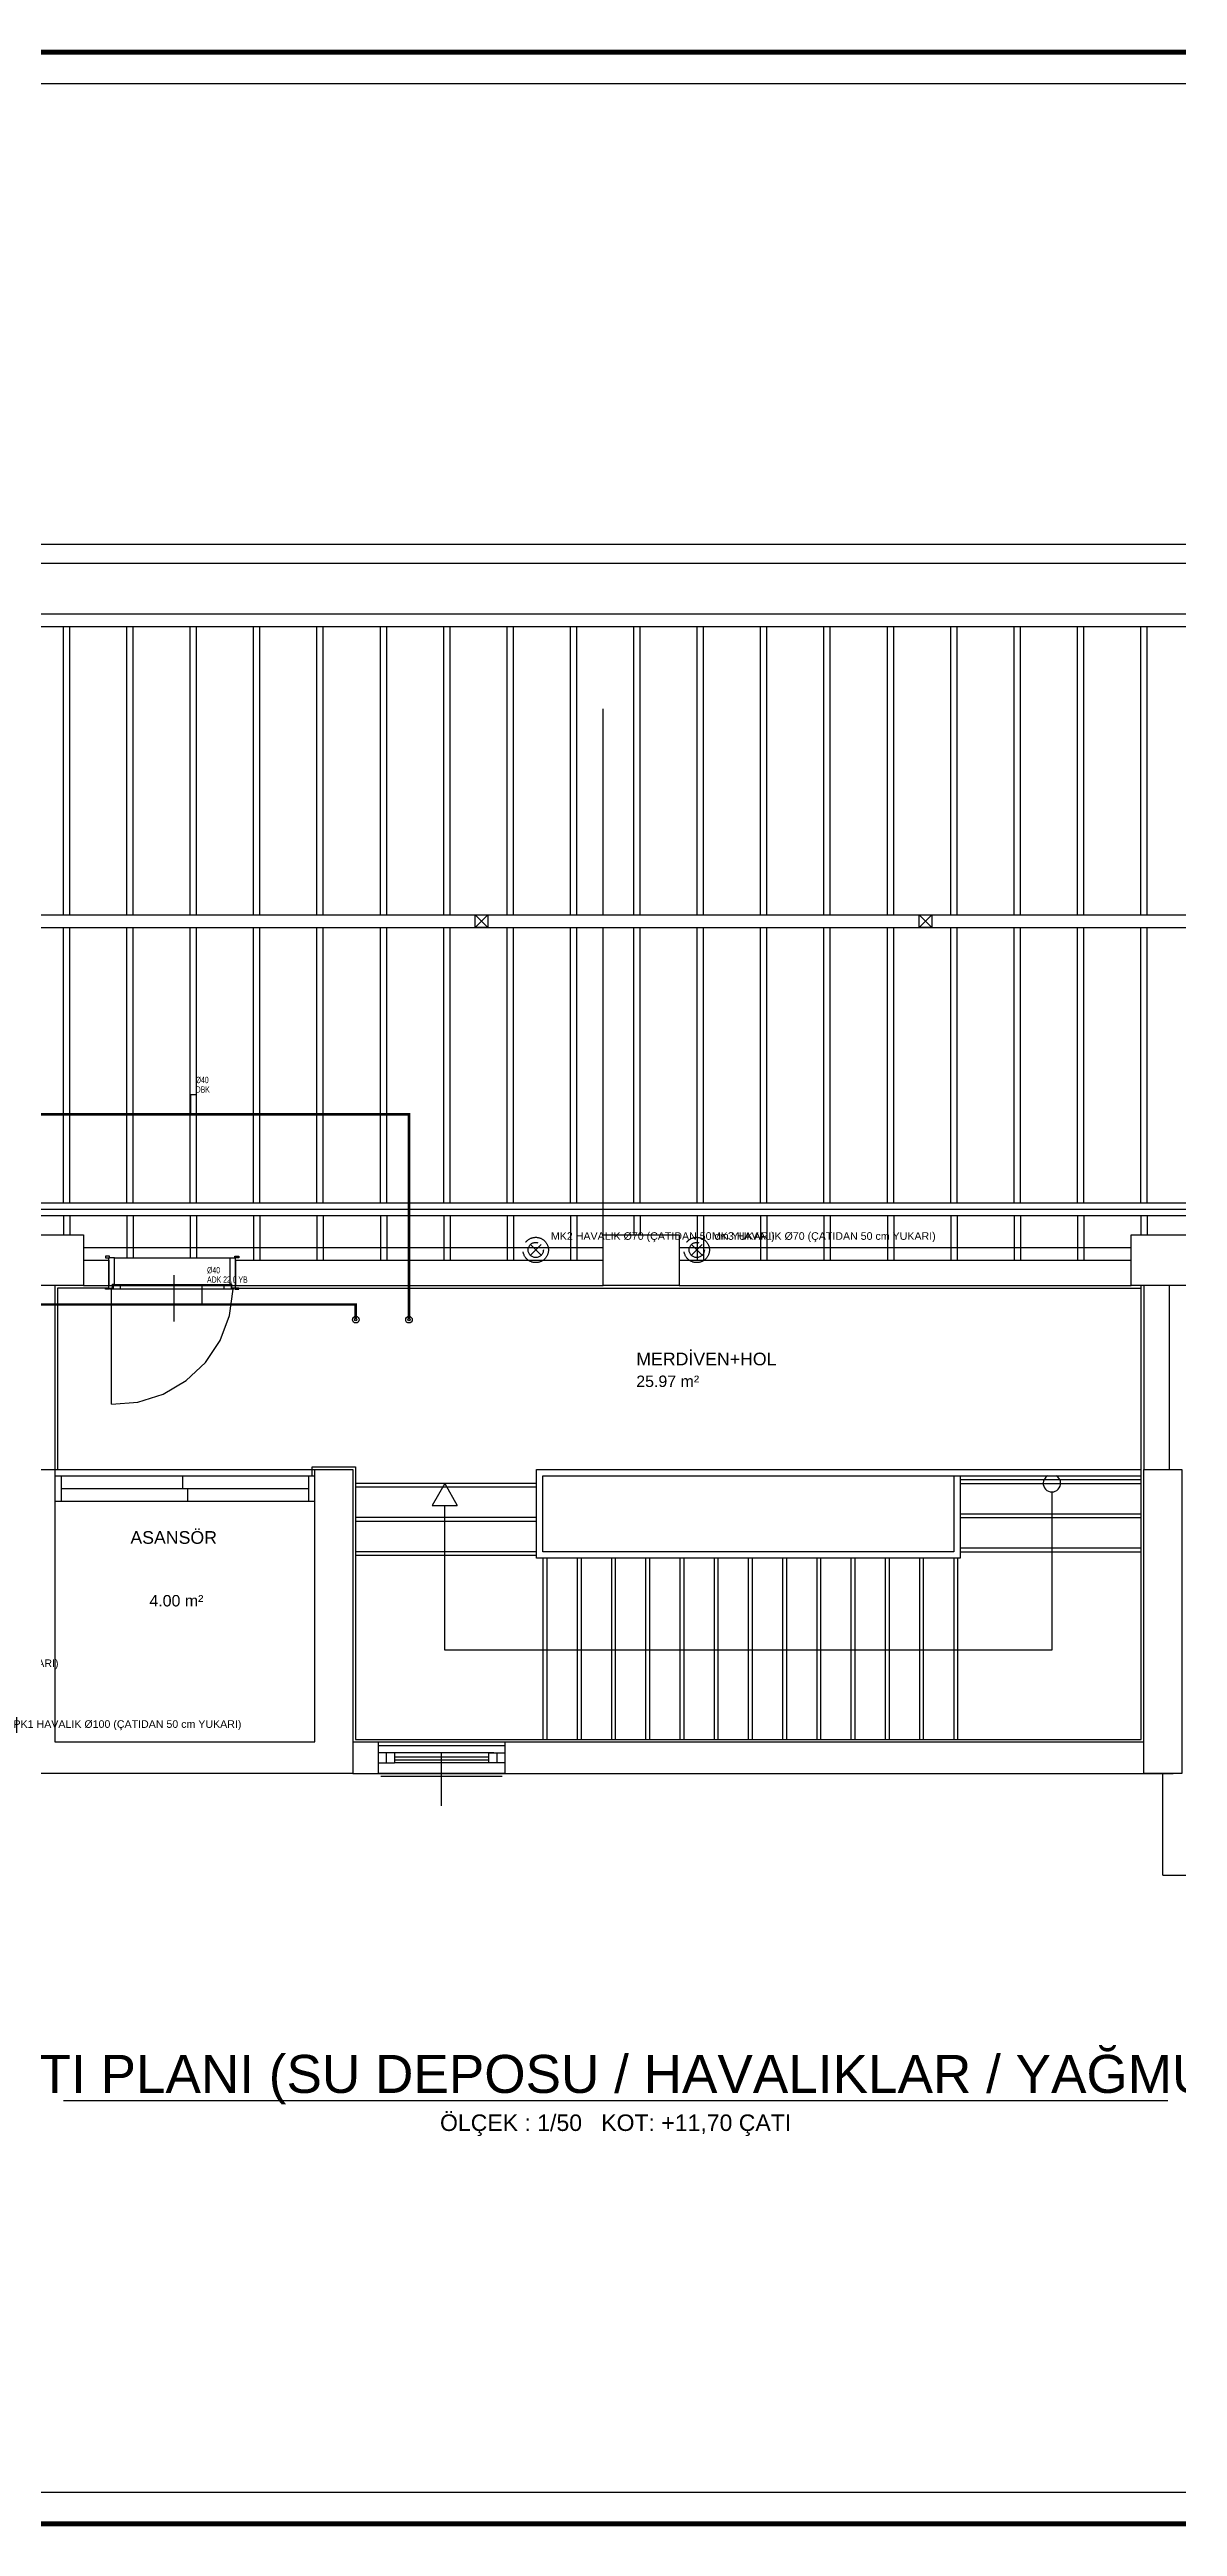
# Model space of a CAD drawing. Header units: centimetres. Extents: x -3952 to 26292, y -15092 to -10712.
# Drawn here: x 16678 to 17568, y -12902 to -10948 of the extents above; entities that cross this region are included whole.
import ezdxf
from ezdxf.enums import TextEntityAlignment as Align

# ---------------------------------------------------------------- set-up
doc = ezdxf.new("R2010")
doc.units = ezdxf.units.CM
doc.linetypes.add('PIS', pattern=[38, 30, -8])
for name, color, linetype in [('MIMARI', 8, 'Continuous'), ('MIMARI-KOLON', 8, 'Continuous'), ('MIMARI-YAZI', 8, 'Continuous'), ('MTY-KAT-ADI', 1, 'Continuous'), ('MTY-PAFTA', 7, 'Continuous'), ('MTY-PIS-SU-BORUSU', 6, 'PIS'), ('MTY-PISSU-CAP', 211, 'Continuous'), ('MTY-SOGUKSU-BORU', 5, 'Continuous'), ('MTY-TEFRIS', 15, 'Continuous'), ('MTY-TEMIZSU-CAP', 101, 'Continuous'), ('MTY-YUK-BIRIMI', 7, 'Continuous')]:
    doc.layers.add(name, color=color, linetype=linetype)
doc.layers.add('ROTAS-PAFTA-SINIRI', color=8, linetype='Continuous', plot=False)
doc.styles.add('MTY_CAP', font='wturkce.SHX', dxfattribs={"width": 0.65, "height": 20})
doc.styles.add('ROTAS', font='arial.ttf')

# ---------------------------------------------------------------- blocks, each defined once
blk = doc.blocks.new('ROTAS_PAFTA')
blk.add_lwpolyline([(0, 0), (1, 0), (1, 1), (0, 1)], close=True)
blk = doc.blocks.new('MTY-TEMIZ SU CAP MB')
at = {"layer": 'MTY-TEMIZSU-CAP'}
for p, q in [((0.83, 3.1), (0, 3.1)), ((0, 3.1), (0, 0))]:
    blk.add_line(p, q, dxfattribs=at)
at = {"layer": 'MTY-TEMIZSU-CAP', "style": 'MTY_CAP', "width": 0.65}
for tag, p in [('SOCP_001', (0.83, 4.92)), ('SCCP_001', (0.83, 1.92))]:
    blk.add_attdef(tag, p, '', height=1, dxfattribs=at)
at = {"layer": 'MTY-YUK-BIRIMI', "color": 101, "style": 'MTY_CAP', "width": 0.65}
for tag, p in [('SO_001', (0.83, 3.42)), ('SC_001', (0.83, 0.42))]:
    blk.add_attdef(tag, p, '', height=1, dxfattribs=at)

msp = doc.modelspace()

# ---------------------------------------------------------------- linework, layer by layer
at = {"layer": 'MIMARI'}
for p, q in [((15585.5, -11338.1), (18671.9, -11338.1)), ((15605.2, -11353.1), (18651.6, -11353.1)), ((16689.4, -11630.6), (16689.4, -11403.1)), ((16694.4, -11630.6), (16694.4, -11403.1)), ((16739.4, -11630.6), (16739.4, -11403.1)), ((16744.4, -11630.6), (16744.4, -11403.1)), ((16789.4, -11630.6), (16789.4, -11403.1)), ((16794.4, -11630.6), (16794.4, -11403.1)), ((16839.4, -11630.6), (16839.4, -11403.1)), ((16844.4, -11630.6), (16844.4, -11403.1)), ((16889.4, -11630.6), (16889.4, -11403.1)), ((16894.4, -11630.6), (16894.4, -11403.1)), ((16939.4, -11630.6), (16939.4, -11403.1)), ((16944.4, -11630.6), (16944.4, -11403.1)), ((16989.4, -11630.6), (16989.4, -11403.1)), ((16994.4, -11630.6), (16994.4, -11403.1)), ((17039.4, -11630.6), (17039.4, -11403.1)), ((17044.4, -11630.6), (17044.4, -11403.1)), ((17089.4, -11630.6), (17089.4, -11403.1)), ((17094.4, -11630.6), (17094.4, -11403.1)), ((17139.4, -11630.6), (17139.4, -11403.1)), ((17144.4, -11630.6), (17144.4, -11403.1)), ((17189.4, -11630.6), (17189.4, -11403.1)), ((17194.4, -11630.6), (17194.4, -11403.1)), ((17239.4, -11630.6), (17239.4, -11403.1)), ((17244.4, -11630.6), (17244.4, -11403.1)), ((17289.4, -11630.6), (17289.4, -11403.1)), ((17294.4, -11630.6), (17294.4, -11403.1)), ((17339.4, -11630.6), (17339.4, -11403.1)), ((17344.4, -11630.6), (17344.4, -11403.1)), ((17389.4, -11630.6), (17389.4, -11403.1)), ((17394.4, -11630.6), (17394.4, -11403.1)), ((17439.4, -11630.6), (17439.4, -11403.1)), ((17444.4, -11630.6), (17444.4, -11403.1)), ((17489.4, -11630.6), (17489.4, -11403.1)), ((17494.4, -11630.6), (17494.4, -11403.1)), ((17539.4, -11630.6), (17539.4, -11403.1)), ((17544.4, -11630.6), (17544.4, -11403.1)), ((16689.4, -11858.1), (16689.4, -11640.6)), ((16694.4, -11858.1), (16694.4, -11640.6)), ((16739.4, -11858.1), (16739.4, -11640.6)), ((16744.4, -11858.1), (16744.4, -11640.6)), ((16789.4, -11858.1), (16789.4, -11640.6)), ((16794.4, -11858.1), (16794.4, -11640.6)), ((16839.4, -11858.1), (16839.4, -11640.6)), ((16844.4, -11858.1), (16844.4, -11640.6)), ((16889.4, -11858.1), (16889.4, -11640.6)), ((16894.4, -11858.1), (16894.4, -11640.6)), ((16939.4, -11858.1), (16939.4, -11640.6)), ((16944.4, -11858.1), (16944.4, -11640.6)), ((16989.4, -11858.1), (16989.4, -11640.6)), ((16994.4, -11858.1), (16994.4, -11640.6)), ((17014.2, -11640.6), (17024.2, -11630.6)), ((17024.2, -11640.6), (17014.2, -11630.6)), ((17039.4, -11858.1), (17039.4, -11640.6)), ((17044.4, -11858.1), (17044.4, -11640.6)), ((17089.4, -11858.1), (17089.4, -11640.6)), ((17094.4, -11858.1), (17094.4, -11640.6)), ((17139.4, -11858.1), (17139.4, -11640.6)), ((17144.4, -11858.1), (17144.4, -11640.6)), ((17189.4, -11858.1), (17189.4, -11640.6)), ((17194.4, -11858.1), (17194.4, -11640.6)), ((17239.4, -11858.1), (17239.4, -11640.6)), ((17244.4, -11858.1), (17244.4, -11640.6)), ((17289.4, -11858.1), (17289.4, -11640.6)), ((17294.4, -11858.1), (17294.4, -11640.6)), ((17339.4, -11858.1), (17339.4, -11640.6)), ((17344.4, -11858.1), (17344.4, -11640.6)), ((17364.4, -11640.6), (17374.4, -11630.6)), ((17374.4, -11640.6), (17364.4, -11630.6)), ((17389.4, -11858.1), (17389.4, -11640.6)), ((17394.4, -11858.1), (17394.4, -11640.6)), ((17439.4, -11858.1), (17439.4, -11640.6)), ((17444.4, -11858.1), (17444.4, -11640.6)), ((17489.4, -11858.1), (17489.4, -11640.6)), ((17494.4, -11858.1), (17494.4, -11640.6)), ((17539.4, -11858.1), (17539.4, -11640.6)), ((17544.4, -11858.1), (17544.4, -11640.6)), ((18640.9, -11858.1), (15594.4, -11858.1)), ((18640.9, -11863.1), (15594.4, -11863.1)), ((18640.9, -11868.1), (15594.4, -11868.1)), ((16689.4, -11868.1), (16689.4, -11883.5)), ((16694.4, -11868.1), (16694.4, -11883.1)), ((16739.4, -11868.1), (16739.4, -11901.1)), ((16744.4, -11868.1), (16744.4, -11901.1)), ((16789.4, -11868.1), (16789.4, -11901.1)), ((16794.4, -11868.1), (16794.4, -11901.1)), ((16839.4, -11868.1), (16839.4, -11903.1)), ((16844.4, -11868.1), (16844.4, -11903.1)), ((16889.4, -11868.1), (16889.4, -11903.1)), ((16894.4, -11868.1), (16894.4, -11903.1)), ((16939.4, -11868.1), (16939.4, -11903.1)), ((16944.4, -11868.1), (16944.4, -11903.1)), ((16989.4, -11868.1), (16989.4, -11903.1)), ((16994.4, -11868.1), (16994.4, -11903.1)), ((17039.4, -11868.1), (17039.4, -11903.1)), ((17044.4, -11868.1), (17044.4, -11903.1)), ((17089.4, -11868.1), (17089.4, -11903.1)), ((17094.4, -11868.1), (17094.4, -11903.1)), ((17139.4, -11868.1), (17139.4, -11883.1)), ((17144.4, -11868.1), (17144.4, -11883.1)), ((17189.4, -11868.1), (17189.4, -11903.1)), ((17194.4, -11868.1), (17194.4, -11903.1)), ((17239.4, -11868.1), (17239.4, -11903.1)), ((17244.4, -11868.1), (17244.4, -11903.1)), ((17289.4, -11868.1), (17289.4, -11903.1)), ((17294.4, -11868.1), (17294.4, -11903.1)), ((17339.4, -11868.1), (17339.4, -11903.1)), ((17344.4, -11868.1), (17344.4, -11903.1)), ((17389.4, -11868.1), (17389.4, -11903.1)), ((17394.4, -11868.1), (17394.4, -11903.1)), ((17439.4, -11868.1), (17439.4, -11903.1)), ((17444.4, -11868.1), (17444.4, -11903.1)), ((17489.4, -11868.1), (17489.4, -11903.1)), ((17494.4, -11868.1), (17494.4, -11903.1)), ((17539.4, -11868.1), (17539.4, -11883.1)), ((17544.4, -11868.1), (17544.4, -11883.1)), ((16705.2, -11903.1), (16725.2, -11903.1)), ((16722.7, -11899.9), (16722.7, -11901.1)), ((16725.8, -11899.9), (16722.7, -11899.9)), ((16722.7, -11901.1), (16725.8, -11901.1)), ((16729.7, -11901.1), (16725.2, -11901.1)), ((16725.2, -11925.1), (16725.2, -11901.1)), ((16725.2, -11903.1), (16725.2, -11923.1)), ((16725.8, -11901.1), (16725.8, -11899.9)), ((16729.7, -11922.1), (16729.7, -11901.1)), ((16729.7, -11901.1), (16820.8, -11901.1)), ((16776.8, -11951.5), (16776.8, -11914.8)), ((16820.8, -11901.1), (16825.2, -11901.1)), ((16820.8, -11922.1), (16820.8, -11901.1)), ((16824.7, -11901.1), (16824.7, -11899.9)), ((16824.7, -11899.9), (16827.7, -11899.9)), ((16827.7, -11901.1), (16824.7, -11901.1)), ((16825.2, -11925.1), (16825.2, -11901.1)), ((16825.2, -11903.1), (17115.2, -11903.1)), ((16825.2, -11903.1), (16825.2, -11923.1)), ((16827.7, -11899.9), (16827.7, -11901.1)), ((17175, -11903.1), (17531.7, -11903.1)), ((16682.7, -11923.1), (16682.7, -12068.1)), ((16705.2, -11923.1), (16725.2, -11923.1)), ((16722.7, -11925.1), (16725.8, -11925.1)), ((16722.7, -11926), (16722.7, -11925.1)), ((16725.8, -11926), (16722.7, -11926)), ((16725.2, -11925.1), (16728.2, -11925.1)), ((16725.8, -11925.1), (16725.8, -11926)), ((16728.7, -11925.1), (16727.2, -11925.1)), ((16727.2, -11925.1), (16727.2, -11926)), ((16823.2, -11926), (16727.2, -11926)), ((16727.2, -12016.6), (16727.2, -11926)), ((16728.2, -11922.1), (16729.7, -11922.1)), ((16728.2, -11925.1), (16728.2, -11922.1)), ((16728.7, -11922.2), (16821.7, -11922.2)), ((16728.7, -11922.2), (16728.7, -11925.1)), ((16734.3, -11926), (16734.3, -11922.2)), ((16816.2, -11926), (16816.2, -11922.2)), ((16822.2, -11922.1), (16820.8, -11922.1)), ((16821.7, -11922.2), (16821.7, -11925.1)), ((16821.7, -11925.1), (16823.2, -11925.1)), ((16822.2, -11925.1), (16822.2, -11922.1)), ((16825.2, -11925.1), (16822.2, -11925.1)), ((16823.2, -11925.1), (16823.2, -11926)), ((16827.7, -11925.1), (16824.7, -11925.1)), ((16824.7, -11925.1), (16824.7, -11926)), ((16824.7, -11926), (16827.7, -11926)), ((16825.2, -11923.1), (17115.2, -11923.1)), ((16827.7, -11926), (16827.7, -11925.1)), ((17175.2, -11923.1), (17531.7, -11923.1)), ((17541.7, -11923.1), (17541.7, -12068.5)), ((17561.7, -11923.1), (17561.7, -12068.1)), ((16682.7, -12073.1), (16687.7, -12073.1)), ((16687.7, -12073.1), (16887.7, -12073.1)), ((16687.7, -12073.1), (16687.7, -12093.1)), ((16783.2, -12073.1), (16783.2, -12083.1)), ((16882.7, -12073.1), (16882.7, -12093.1)), ((17062.7, -12068.1), (17539.7, -12068.1)), ((17062.7, -12138.1), (17062.7, -12068.1)), ((17067.7, -12073.1), (17539.7, -12073.1)), ((17067.7, -12133.1), (17067.7, -12073.1)), ((17391.7, -12073.1), (17391.7, -12133.1)), ((17396.7, -12073.1), (17396.7, -12138.1)), ((16682.7, -12093.1), (16882.7, -12093.1)), ((16687.7, -12083.1), (16882.7, -12083.1)), ((16787.2, -12083.1), (16787.2, -12093.1)), ((16882.7, -12093.1), (16887.7, -12093.1)), ((17062.7, -12079.1), (16919.7, -12079.1)), ((17062.7, -12082.1), (16919.7, -12082.1)), ((16990.2, -12079.1), (16980.4, -12096.5)), ((16990.2, -12079.1), (17000, -12096.5)), ((17396.7, -12076.1), (17539.7, -12076.1)), ((17396.7, -12079.1), (17539.7, -12079.1)), ((17469.2, -12085.9), (17469.2, -12210.6)), ((17062.7, -12106.1), (16919.7, -12106.1)), ((17062.7, -12109.1), (16919.7, -12109.1)), ((16980.4, -12096.5), (17000, -12096.5)), ((16990.2, -12210.6), (16990.2, -12096.5)), ((17396.7, -12103.1), (17539.7, -12103.1)), ((17396.7, -12106.1), (17539.7, -12106.1)), ((17062.7, -12133.1), (16919.7, -12133.1)), ((17391.7, -12133.1), (17067.7, -12133.1)), ((17396.7, -12130.1), (17539.7, -12130.1)), ((17396.7, -12133.1), (17539.7, -12133.1)), ((17062.7, -12136.1), (16919.7, -12136.1)), ((17396.7, -12138.1), (17062.7, -12138.1)), ((17067.7, -12138.1), (17067.7, -12281.1)), ((17070.7, -12138.1), (17070.7, -12281.1)), ((17094.7, -12138.1), (17094.7, -12281.1)), ((17097.7, -12138.1), (17097.7, -12281.1)), ((17121.7, -12138.1), (17121.7, -12281.1)), ((17124.7, -12138.1), (17124.7, -12281.1)), ((17148.7, -12138.1), (17148.7, -12281.1)), ((17151.7, -12138.1), (17151.7, -12281.1)), ((17175.7, -12138.1), (17175.7, -12281.1)), ((17178.7, -12138.1), (17178.7, -12281.1)), ((17202.7, -12138.1), (17202.7, -12281.1)), ((17205.7, -12138.1), (17205.7, -12281.1)), ((17229.7, -12138.1), (17229.7, -12281.1)), ((17232.7, -12138.1), (17232.7, -12281.1)), ((17256.7, -12138.1), (17256.7, -12281.1)), ((17259.7, -12138.1), (17259.7, -12281.1)), ((17283.7, -12138.1), (17283.7, -12281.1)), ((17286.7, -12138.1), (17286.7, -12281.1)), ((17310.7, -12138.1), (17310.7, -12281.1)), ((17313.7, -12138.1), (17313.7, -12281.1)), ((17337.7, -12138.1), (17337.7, -12281.1)), ((17340.7, -12138.1), (17340.7, -12281.1)), ((17364.7, -12138.1), (17364.7, -12281.1)), ((17367.7, -12138.1), (17367.7, -12281.1)), ((17391.7, -12138.1), (17391.7, -12281.1)), ((17394.7, -12138.1), (17394.7, -12281.1)), ((17469.2, -12210.6), (16990.2, -12210.6)), ((16917.7, -12283.1), (17541.7, -12283.1)), ((16937.7, -12283.1), (16937.7, -12308.1)), ((16937.7, -12283.1), (17037.7, -12283.1)), ((17037.6, -12286.2), (16937.7, -12286.2)), ((17037.7, -12283.1), (17037.7, -12308.1)), ((16917.7, -12308.1), (17564.8, -12308.1)), ((17037.7, -12308.1), (16937.7, -12308.1)), ((16939.7, -12310.1), (17035.5, -12310.1)), ((16944.1, -12291.6), (16944.1, -12299.5)), ((16950.6, -12291.6), (16950.6, -12299.5)), ((17029, -12291.6), (16950.6, -12291.6)), ((17024.8, -12295.1), (16950.6, -12295.1)), ((16950.6, -12297.3), (17024.8, -12297.3)), ((17024.8, -12299.5), (16950.6, -12299.5)), ((16987.6, -12333.4), (16987.6, -12292.2)), ((17024.8, -12291.6), (17024.8, -12299.5)), ((17031.3, -12291.6), (17031.3, -12299.5)), ((17556.7, -12388.1), (17556.7, -12308.1)), ((17556.7, -12388.1), (18649.9, -12388.1))]:
    msp.add_line(p, q, dxfattribs=at)
for points in [[(15604.1, -11403.1), (18650.6, -11403.1)], [(15604.3, -11393.1), (18650.8, -11393.1)], [(17115.2, -11630.6), (17115.2, -11468.1)], [(15599.1, -11640.6), (18645.6, -11640.6)], [(15599.3, -11630.6), (18645.6, -11630.6)], [(17024.2, -11630.6), (17024.2, -11640.6), (17014.2, -11640.6), (17014.2, -11630.6), (17024.2, -11630.6)], [(17115.2, -11883.1), (17115.2, -11640.6)], [(17374.4, -11630.6), (17374.4, -11640.6), (17364.4, -11640.6), (17364.4, -11630.6), (17374.4, -11630.6)], [(16705.2, -11893.1), (17115.2, -11893.1)], [(17175.2, -11893.1), (17531.7, -11893.1)], [(16682.7, -11923.1), (16682.7, -12068.1)], [(16725.2, -11925.1), (16684.7, -11925.1), (16684.7, -12068.1)], [(16705.2, -11923.1), (17115.2, -11923.1)], [(16726.3, -11925.6), (16726.9, -11925.6), (16726.3, -11925.6)], [(16727.2, -12016.6), (16748.1, -12015), (16768.1, -12008.7), (16786.1, -11998.1), (16801.4, -11983.8), (16813, -11966.4), (16820.4, -11946.8), (16823.2, -11926)], [(16825.2, -11925.1), (17539.7, -11925.1)], [(16885.7, -12073.1), (16885.7, -12066.1), (16919.7, -12066.1), (16919.7, -12281.1), (17539.7, -12281.1), (17539.7, -11923.1)], [(17175.2, -11923.1), (17531.7, -11923.1)], [(17541.7, -11923.1), (17541.7, -12068.1)], [(16682.7, -12068.1), (16887.7, -12068.1)], [(17465.9, -12073.1), (17464.8, -12073.8), (17463.8, -12074.9), (17463.1, -12076), (17462.6, -12077.3), (17462.4, -12078.7), (17462.4, -12080.1), (17462.8, -12081.4), (17463.4, -12082.7), (17464.2, -12083.8), (17465.3, -12084.7), (17466.5, -12085.4), (17467.8, -12085.8), (17469.2, -12085.9), (17470.6, -12085.8), (17471.9, -12085.4), (17473.1, -12084.7), (17474.2, -12083.8), (17475, -12082.7), (17475.7, -12081.4), (17476, -12080.1), (17476.1, -12078.7), (17475.9, -12077.3), (17475.4, -12076), (17474.6, -12074.9), (17473.7, -12073.8), (17472.5, -12073.1)], [(16682.7, -12093.1), (16887.7, -12093.1)], [(16917.7, -12283.1), (17541.7, -12283.1)], [(16917.7, -12308.1), (17541.7, -12308.1)], [(16950.6, -12291.6), (16937.7, -12291.6), (16937.7, -12299.5), (16950.6, -12299.5)], [(17024.8, -12291.6), (17037.7, -12291.6), (17037.7, -12299.5), (17024.8, -12299.5)]]:
    msp.add_lwpolyline(points, dxfattribs=at)
at = {"layer": 'MIMARI-KOLON'}
for points in [[(16630.2, -11883.1), (16705.2, -11883.1), (16705.2, -11923.1), (16630.2, -11923.1), (16630.2, -11883.1)], [(17115.2, -11883.1), (17175.2, -11883.1), (17175.2, -11923.1), (17115.2, -11923.1), (17115.2, -11883.1)], [(17531.7, -11883.1), (17606.7, -11883.1), (17606.7, -11923.1), (17531.7, -11923.1), (17531.7, -11883.1)], [(16652.7, -12068.1), (16682.7, -12068.1), (16682.7, -12283.1), (16887.7, -12283.1), (16887.7, -12068.1), (16917.7, -12068.1), (16917.7, -12308.1), (16652.7, -12308.1), (16652.7, -12068.1)], [(17541.7, -12068.1), (17571.7, -12068.1), (17571.7, -12308.1), (17541.7, -12308.1), (17541.7, -12068.1)]]:
    msp.add_lwpolyline(points, dxfattribs=at)
at = {"layer": 'MTY-KAT-ADI'}
msp.add_line((16689.4, -12566), (17560.6, -12566), dxfattribs=at)
at = {"layer": 'MTY-PAFTA'}
for points, const_width in [([(15200, -12900), (19000, -12900), (19000, -10950), (15200, -10950)], 4), ([(15225, -12875), (18975, -12875), (18975, -10975), (15225, -10975)], 1)]:
    msp.add_lwpolyline(points, close=True, dxfattribs=dict(at, const_width=const_width))
at = {"layer": 'MTY-PIS-SU-BORUSU'}
for p, q in [((17057.8, -11899.2), (17066.2, -11890.8)), ((17057.8, -11890.8), (17066.2, -11899.2)), ((17184.8, -11899.2), (17193.2, -11890.8)), ((17184.8, -11890.8), (17193.2, -11899.2))]:
    msp.add_line(p, q, dxfattribs=at)
for centre, radius in [((17062, -11895), 10), ((17062, -11895), 6), ((17189, -11895), 10), ((17189, -11895), 6)]:
    msp.add_circle(centre, radius, dxfattribs=at)
at = {"layer": 'MTY-SOGUKSU-BORU', "const_width": 2}
for points in [[(16962, -11950), (16962, -11788), (16617, -11788)], [(16920, -11950), (16920, -11938), (16617, -11938)]]:
    msp.add_lwpolyline(points, dxfattribs=at)
at = {"layer": 'MTY-SOGUKSU-BORU'}
for centre, radius in [((16920, -11950), 2.6), ((16920, -11950), 0.91), ((16962, -11950), 2.6), ((16962, -11950), 0.91)]:
    msp.add_circle(centre, radius, dxfattribs=at)

# ---------------------------------------------------------------- block references
at = {"layer": 'MTY-TEFRIS'}
ref = msp.add_blockref('MTY-TEMIZ SU CAP MB', (16789.5, -11788), dxfattribs=dict(at, xscale=5, yscale=5))
ref.add_attrib('SO_001', 'DBK', (16793.7, -11770.9), dxfattribs={"layer": 'MTY-YUK-BIRIMI', "color": 101, "height": 5, "style": 'MTY_CAP', "width": 0.65})
ref.add_attrib('SOCP_001', 'Ø40', (16793.7, -11763.4), dxfattribs={"layer": 'MTY-TEMIZSU-CAP', "height": 5, "style": 'MTY_CAP', "width": 0.65})
ref = msp.add_blockref('MTY-TEMIZ SU CAP MB', (16798.5, -11938), dxfattribs=dict(at, xscale=5, yscale=5))
ref.add_attrib('SO_001', 'ADK 22.0 YB', (16802.7, -11920.9), dxfattribs={"layer": 'MTY-YUK-BIRIMI', "color": 101, "height": 5, "style": 'MTY_CAP', "width": 0.65})
ref.add_attrib('SOCP_001', 'Ø40', (16802.7, -11913.4), dxfattribs={"layer": 'MTY-TEMIZSU-CAP', "height": 5, "style": 'MTY_CAP', "width": 0.65})
at = {"layer": 'ROTAS-PAFTA-SINIRI', "xscale": 3800, "yscale": 1950}
msp.add_blockref('ROTAS_PAFTA', (15200, -12900), dxfattribs=at)

# ---------------------------------------------------------------- texts
at = {"layer": 'MIMARI-YAZI', "style": 'ROTAS'}
for s, height, p in [('MERDİVEN+HOL', 10, (17141.3, -11986)), ('25.97 m²', 9, (17141.3, -12003.1)), ('ASANSÖR', 10, (16742.2, -12126.8)), ('4.00 m²', 9, (16757.2, -12176.2))]:
    msp.add_text(s, height=height, dxfattribs=at).set_placement(p)
at = {"layer": 'MTY-KAT-ADI', "style": 'ROTAS'}
for s, height, p in [('ÇATI PLANI (SU DEPOSU / HAVALIKLAR / YAĞMUR)', 30, (17125, -12560)), ('ÖLÇEK : 1/50   KOT: +11,70 ÇATI', 13, (17125, -12590))]:
    msp.add_text(s, height=height, dxfattribs=at).set_placement(p, align=Align.CENTER)
at = {"layer": 'MTY-PISSU-CAP', "style": 'ROTAS'}
for s, p in [('MK2 HAVALIK Ø70 (ÇATIDAN 50 cm YUKARI)', (17074, -11887)), ('MK3 HAVALIK Ø70 (ÇATIDAN 50 cm YUKARI)', (17201, -11887)), ('MK1 HAVALIK Ø70 (ÇATIDAN 50 cm YUKARI)', (16509, -12224)), ('PK1 HAVALIK Ø100 (ÇATIDAN 50 cm YUKARI)', (16650, -12272))]:
    msp.add_text(s, height=6, dxfattribs=at).set_placement(p)

doc.saveas('drawing.dxf')
